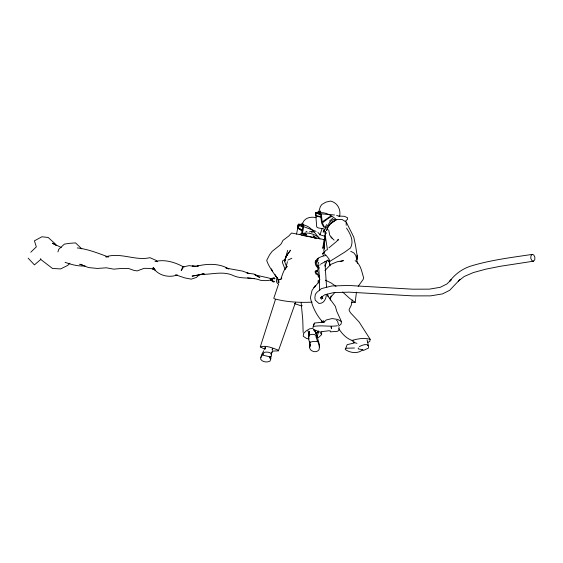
<?xml version="1.0" encoding="UTF-8"?>
<svg xmlns="http://www.w3.org/2000/svg" width="563" height="563" viewBox="0 0 563 563"><rect width="100%" height="100%" fill="white"/><g stroke="black" fill="none" stroke-linecap="round" stroke-linejoin="round"><path stroke-width="0.84" d="M308.791 337.174L309.333 331.262L309.221 333.683M321.726 322.113L321.733 320.453M318.292 337.73L321.635 334.591L321.656 332.142M319.65 290.614L319.418 277.299L318.517 265.187M315.308 262.822L315.407 261.042L315.308 262.822C315.442 258.002 321.705 256.397 325.527 255.553M317.173 340.763L317.152 341.572L313.049 341.459L309.502 342.374L308.735 339.405L308.77 335.738L310.213 334.668L312.31 334.338L314.231 334.443L315.759 335.337C316.336 340.151 320.467 344.894 319.059 349.679C315.646 354.549 306.603 349.813 310.403 344.296L310.389 345.154L309.523 341.551M260.943 357.47L261.492 355.049L263.758 350.693M319.517 347.019L319.32 344.359L316.448 334.042L315.181 331.03L313.767 330.017L316.153 332.853L315.181 331.03L316.561 334.978M299.206 226.354L299.256 225.524M351.558 302.331L355.19 302.359L356.456 292.169M317.166 337.638L318.278 331.783M324.274 246.467L323.802 250.056L324.281 252.787M264.814 348.786L265.074 347.061M321.579 299.333L322.057 296.215L320.431 298.221L324.52 294.871L333.683 292.584L349.208 292.155L412.862 295.885L430.561 295.871L442.497 293.9L449.654 290.325L460.084 279.332L458.395 281.028L464.229 276.475L473.377 272.555L485.644 269.205L500.282 266.285L533.569 261.176L534.78 259.705L534.85 257.115L533.745 254.919L532.105 254.42C511.668 257.474 491.02 259.965 471.182 265.961C462.519 268.642 455.045 274.068 449.654 281.331L451.35 279.621L446.902 283.977L440.21 287.313L429.28 289.15L412.517 289.185L348.56 285.462L331.797 285.976L321.48 288.594L317.018 292.218L315.393 294.224L314.879 297.553L315.203 300.156L318.932 303.45C323.76 303.767 326.237 298.904 326.329 294.688M328.145 296.687L327.328 294.132L328.166 296.419L335.372 306.356L336.765 311.36L341.481 321.656L341.108 323.985L338.595 326.174M281.69 278.446L281.767 277.96M270.078 357.16L270.156 356.696L269.973 357.822L270.05 357.35L270.648 359.384L270.015 361.094C267.207 362.72 262.259 362.122 260.627 359.131L260.866 357.329L263.941 352.515C266.454 351.432 273.512 352.227 271.148 356.4L270.634 356.984L263.027 355.225L263.266 354.148M303.295 224.51L298.552 224.158L296.546 234.095M356.393 259.67L356.956 256.679M301.472 234.011L302.746 227.283L301.909 226.129L300.79 226.192L301.346 226.847M318.257 331.438L317.947 333.05L318.384 331.199M352.276 299.988L351.157 305.526L349.229 309.193L349.173 310.516L350.545 312.831L359.117 322.001L370.165 339.278L369.736 341.459L367.646 342.501M302.373 233.195L303.619 227.276L302.584 226.213L316.068 231.386M330.242 300.079L331.114 295.948M285.765 268.474L287.426 261.661M322.106 228.536L319.904 235.116M272.218 351.903L271.007 354.373M337.92 240.711L338.3 239.254L336.568 241.471L328.898 247.84M287.679 250.387L285.3 258.776L287.172 254.687L285.441 257.812L284.646 261.605L286.349 266.158M356.71 259.881L357.625 258.804L355.647 246.151L353.817 237.234L351.664 232.843L346.175 221.984L341.973 219.45L336.625 219.479C331.931 221.491 327.786 225.418 326.575 230.506L327.483 229.176M317.222 271.711L318.208 268.101M302.788 230.71L297.968 227.67L297.581 226.692L299.819 224.496M302.289 230.978A11.464 3.744 15.8 0 1 297.405 227.163L298.348 224.876L302.415 224.848L302.62 224.123M303.197 224.876L303.091 225.235L302.415 224.848M57.947 251.907L58.714 249.31L64.428 244.096L69.875 243.293L75.541 242.899L81.797 248.881M275.413 299.579L260.296 346.878L264.997 349.391M319.305 209.908L320.382 206.558L321.881 204.453L325.893 202.145L330.544 201.068C337.638 202.701 341.065 209.598 339.609 216.495L336.604 215.333M314.133 323.809L313.197 327.026M318.039 332.247L318.44 331.023M356.485 259.747L357.385 257.059L357.238 255.18M272.569 351.115L278.404 350.84L295.575 302.232M278.523 284.224L273.794 298.242L274.272 298.742C286.581 302.134 299.439 302.746 312.134 302.141M313.542 325.365L314.428 323.021L324.175 322.12M280.529 279.628C282.556 275.131 283.323 269.473 287.447 266.369M318.074 258.839L318.531 258.157L315.294 263.385L315.484 264.8L317.166 267.2L318.109 268.002L319.017 267.918L318.194 267.911L316.589 264.856L316.652 262.998L318.025 259.972L317.616 260.317M312.908 327.385L313.274 326.463C321.74 324.942 329.081 326.99 337.54 325.759M325.168 265.476L326.723 261.851M318.721 262.288L317.729 265.187L318.904 267.355M321.213 217.1A11.464 2.977 -1.7 0 1 315.421 215.411L315.646 213.454L319.524 212.434L319.502 211.667L315.625 212.687L315.4 214.644M271.718 352.628L272.168 351.678M367.787 345.724L368.174 344.331L367.048 339.862M272.52 349.13L272.126 349.919L272.851 348.835M314.794 286.912L319.305 281.338M264.891 348.884L265.539 347.786L265.187 348.244M319.826 265.201L320.171 264.61M325.02 227.396L326.667 224.623M325.175 235.545L324.591 236.523L325.935 232.66L323.985 229.753L323.169 232.167L330.087 221.766L333.641 219.246L336.048 219.704M318.179 272.541L317.863 274.132L319.038 275.68M182.884 268.143L181.209 270.529L182.729 266.953L189.245 265.637L196.037 266.573L192.187 266.095L198.338 266.01L197.05 266.074C207.705 263.59 219.204 263.245 228.838 268.924L225.805 267.974M302.873 222.695C305.125 217.438 311.255 216.474 316.23 217.684M327.166 228.325L331.135 222.751M270.451 359.307L270.894 358.694L270.782 356.365M324.921 270.599L329.693 265.539M297.75 225.228L298.552 224.158M358.188 286.314L363.044 279.621L363.663 277.798C361.671 271.76 360.869 264.406 355.133 260.634M313.865 287.58L315.512 285.518L312.022 290.431L310.396 297.728C312.352 306.87 316.483 315.4 322.909 322.198M532.105 254.42L530.902 255.891L530.825 258.48L531.929 260.669L533.569 261.176M329.383 298.594L334.844 292.549M69.918 263.181L67.715 265.419L60.621 268.917L52.5 268.46L41.043 259.691L40.656 258.579M323.95 322.205L326.259 319.967L332.135 318.552L337.849 319.481L341.481 321.656M30.768 252.224L36.349 246.833L34.42 240.844L41.859 236.777L48.137 237.459L55.216 243.793L56.328 245.489M323.296 255.574L322.606 253.434L326.547 249.916M345.253 221.301L347.645 219.211L347.526 217.733L344.429 216.312L338.947 216.072M329.538 221.027L332.803 218.191M40.564 259.627L34.427 264.884L28.15 258.15M362.896 349.588C358.145 354.078 350.144 353.022 345.225 349.503L345.429 348.546L346.421 348.223L354.444 348.011M334.732 220.696L330.411 223.757L336.625 219.479M304.724 235.63L306.504 234.44L305.287 235.074M327.18 260.176L328.883 261.788L329.841 261.373L344.655 252.189L350.467 247.987C354.183 240.978 350.369 233.962 346.526 228.114M328.285 259.993L320.882 263.998M331.579 216.474L328.412 218.247L322.367 222.906L324.309 226.882L325.421 227.551M330.945 215.932L322.135 221.921L321.396 214.383L320.094 213.778L324.358 214.116M319.988 279.691L318.025 280.74L318.355 283.048M287.925 260.099L291.81 258.262M330.917 264.364L337.223 261.753L343.458 260.634L340.242 261.577M302.718 235.362L305.639 234.039M359.349 346.576C362.108 345.33 365.535 343.5 368.441 345.372L368.476 348.068L363.487 350.432L361.552 349.475L358.349 348.961L358.251 347.899M302.817 234.363L305.836 233.117M285.427 259.374L282.774 260.641L282.302 262.217L285.216 269.635M354.261 343.001L347.16 344.655L345.781 348.187M305.962 231.625L307.018 231.259M353.163 340.129C358.582 338.588 364.69 337.723 370.165 339.278M177.352 274.927C168.949 278.115 158.119 275.652 153.192 267.692L153.206 267.326L155.585 270.529L152.629 268.882L154.149 269.191M271.26 279.734C267.868 281 264.075 280.663 260.549 280.318C251.942 276.714 242.343 279.424 233.835 275.807C223.391 270.599 211.948 274.645 201.026 274.392L204.355 273.998L192.067 276.137L203.637 273.97L199.436 274.61L199.752 274.357L196.353 277.482L191.216 279.149L184.748 277.89L175.508 274.779M299.995 234.088C306.342 231.794 314.231 233.356 319.144 238.008M260.296 346.878C266.299 345.14 272.443 347.962 278.023 350.052L278.404 350.84M354.774 342.058L353.564 342.332L352.107 340.108M309.354 231.872L312.374 231.238M311.388 232.252L314.217 231.787M299.586 225.179C309.235 223.215 314.527 233.082 319.96 239.029M322.606 253.434L323.725 253.28L326.399 255.693L328.989 258.966L329.841 261.373M154.966 261.514C164.945 259.071 175.304 262.288 184.002 267.2M316.322 270.958L315.477 271.056L315.034 271.852L316.251 274.512M313.119 328.482L309.65 328.792L306.145 330.903L303.527 333.556L303.232 336.266L306.687 338.539L309.073 338.898M325.132 261.739L326.547 261.633L324.809 261.894M320.734 331.755L328.848 330.77L330.298 330.896L330.39 331.846L337.497 331.318L338.94 330.354L339.046 327.385M354.493 342.487L353.564 342.332L356.942 343.353M85.055 265.94C78.158 266.433 71.508 264.645 65.069 262.309M302.31 305.758L300.691 305.688L294.393 303.556M278.045 279.347L275.131 274.941L278.045 279.347L281.197 279.494M318.918 267.946L318.194 267.911L318.827 268.389M334.513 214.982L325.02 214.186M324.253 228.93L318.271 227.931L316.702 226.924L315.625 212.687M254.497 278.706L247.558 277.869M107.209 257.052L105.745 256.848C120.573 252.027 135.317 261.112 149.92 257.678L155.789 260.261L157.689 261.753M226.572 268.206L242.526 271.084L248.966 273.456L246.967 273.118L254.004 274.047L259.825 277.496L255.588 275.244M77.279 247.917C88.152 249.149 98.377 253.343 108.589 257.045M82.226 264.624L79.693 264.237L88.581 267.573L97.329 268.438L106.428 267.805L113.754 269.156L121.559 268.445L128.554 268.488L133.903 270.388L137.14 270.902L144.177 268.333L150.159 268.424L154.051 269.184M301.669 235.271L324.527 239.655M319.883 211.73L320.263 211.794M319.524 212.434L320.284 212.561M315.646 213.454L316.434 213.581M319.967 216.459L316.11 215.622L315.449 215.003L315.744 214.278C322.782 209.929 331.318 215.172 336.723 219.88M254.884 274.864L269.17 278.094L271.282 279.171M321.276 235.207L324.942 236.249M320.291 214.475L318.362 213.884L319.425 213.778L320.565 214.531L321.635 223.075L323.648 227.079M318.433 331.48L313.408 329.299M316.772 238.515L309.432 236.481L291.521 233.04L288.798 236.003L282.922 240.415L281.338 243.603L279.656 245.405L272.168 251.323L269.522 254.898L266.693 260.402C268.642 266.236 272.358 271.317 275.919 276.306M353.402 340.889C346.998 339.102 342.29 334.211 338.827 328.757M325.358 280.156L331.107 282.943L336.041 286.405M61.276 247.502L52.324 243.167L55.66 245.102M336.449 320.34L337.089 320.664M350.742 251.302L353.916 252.963L355.851 255.574L357.54 263.385M298.348 224.876L299.044 225.277M316.554 238.29L313.07 235.784L314.224 237.572M318.081 276.693L319.714 277.904M317.785 271.479L316.878 270.747L316.153 270.894L315.998 272.668L319.341 277.165M321.776 297.524L322.824 298.341L321.776 297.257M317.926 232.442L320.312 234.912M342.649 292.049L349.757 298.481L355.19 302.359M328.672 229.852L329.721 235.137L332.043 238.142M330.917 237.072L334.105 240.134M319.51 331.523L321.635 334.591M337.54 321.149L338.588 324.823M326.259 233.399L324.802 231.618L325.118 234.257M309.826 347.216L309.474 346.463L309.903 341.607M329.686 262.766L329.334 261.971L330.122 265.138M329.51 262.076L328.926 260.753L330.192 265.82M271.387 268.783L272.661 271.676L272.098 270.205M323.577 320.6L324.042 321.839M309.186 335.858L308.003 330.762M316.723 335.618L316.103 333.317L317.082 337.582M272.541 350.102L272.26 348.821L272.436 349.63M327.469 249.873L325.428 236.833L324.253 244.961L324.45 246.587M301.163 302.76L302.774 319.988L303.147 332.466M314.808 236.777L314.928 238.1M324.323 246.559L324.52 248.818M325.125 265.046L326.526 286.954M324.464 246.031L324.555 247.685M324.302 245.658L324.485 248.973M316.941 212.631L316.962 213.398M325.175 263.674L325.217 266.327M346.175 221.984L346.203 225.299M271.577 280.768A1.182 0.936 -83.7 0 1 270.529 279.508A1.182 0.936 -83.7 0 1 271.823 278.502M273.822 281.247A1.415 1.119 -83.7 0 1 272.605 280.339A1.415 1.119 -83.7 0 1 273.168 278.629A1.415 1.119 -83.7 0 1 274.582 278.945M278.171 283.815A3.561 2.822 -83.7 0 1 276.461 281.099A3.561 2.822 -83.7 0 1 277.566 277.756M278.615 282.936A3.561 2.822 -83.7 0 1 278.263 279.438M274.709 281.486A2.132 1.689 -83.7 0 1 272.33 281.226A2.132 1.689 -83.7 0 1 272.661 278.228A2.132 1.689 -83.7 0 1 275.033 278.481M279.185 282.359A2.653 2.104 -83.7 0 1 278.924 279.748M270.965 280.114A0.781 0.619 -83.7 0 1 271.704 278.875M303.83 224.553A0.992 0.57 -60.2 0 1 303.612 225.017M303.281 225.376A0.992 0.57 -60.2 0 1 302.929 225.545M301.684 224.919A0.992 0.57 -60.3 0 1 302.007 223.462A0.992 0.57 -60.3 0 1 302.922 223.708A0.992 0.57 -60.3 0 1 301.972 224.996M302.493 230.253A11.464 3.744 15.8 0 1 299.256 228.318M320.46 210.97A0.992 0.577 -80.6 0 1 320.692 211.245M320.72 212.202A0.992 0.577 -80.6 0 1 320.509 212.631M308.904 334.478L308.791 336.02L309.284 331.945L308.904 334.478M325.238 236.889L324.063 245.018L322.789 248.339L323.985 240.162L325.238 236.889M285.877 256.749L284.646 261.605L285.877 256.749L290.452 250.268L285.877 256.749M315.991 271.324L315.829 271.852L316.153 270.894L315.991 271.324M309.756 346.611L309.594 347.061L310.199 345.548L309.756 346.611M270.529 359.011L270.163 358.237L270.648 359.384L270.529 359.011M331.382 327.828L331.107 326.751L331.487 328.778L331.382 327.828M319.439 212.455A0.992 0.577 -80.5 0 0 319.39 210.794A0.992 0.577 -80.5 0 0 318.524 211.955A0.992 0.577 -80.5 0 0 319.439 212.455"/></g></svg>
